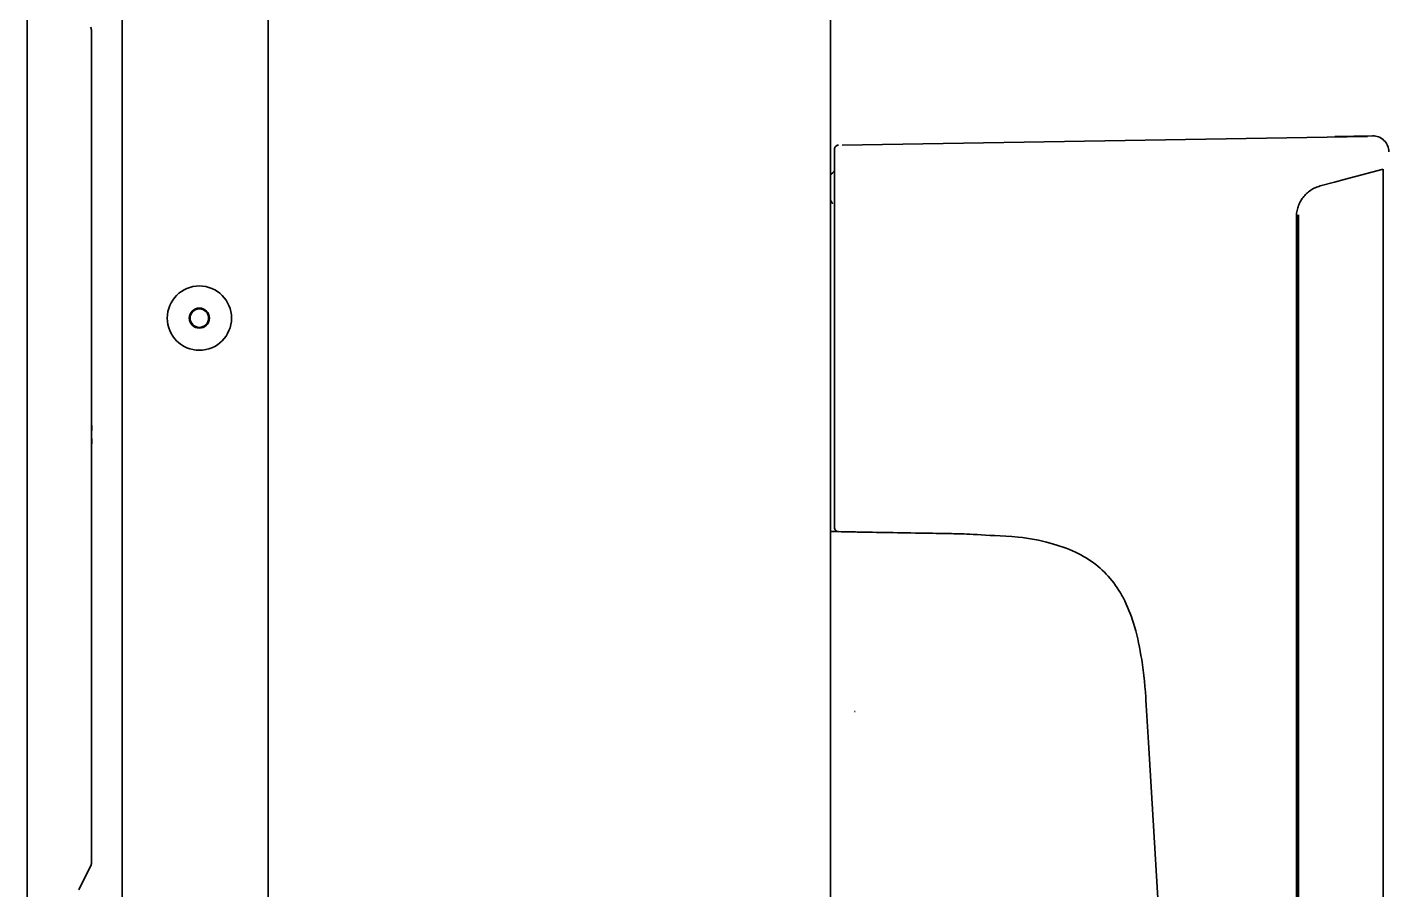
# Model space of a CAD drawing. Header units: inches. Extents: x 786 to 5593, y 691 to 5453.
# Drawn here: x 5423.3 to 5592.8, y 3321.5 to 3428.9 of the extents above; entities that cross this region are included whole.
import ezdxf

# ---------------------------------------------------------------- set-up
doc = ezdxf.new("R2010")
doc.units = ezdxf.units.IN
doc.layers.add('1', color=7, linetype='Continuous', true_color=0xffffff)

msp = doc.modelspace()

# ---------------------------------------------------------------- linework, layer by layer
at = {"layer": '1', "color": 7, "linetype": 'Continuous', "lineweight": 35}
for p, q in [((5453.26, 2811.65), (5453.26, 3926.16)), ((5523.26, 2811.65), (5523.26, 3926.16)), ((5423.26, 2767.25), (5423.26, 3912.86)), ((5435.06, 3881.66), (5435.06, 3221.73)), ((5431.26, 3428.43), (5431.26, 3426.67)), ((5431.26, 3426.67), (5431.26, 3326.67)), ((5590.1, 3415.29), (5524.7, 3414.21)), ((5590.72, 3415.37), (5586.06, 3415.29)), ((5587.19, 3409.91), (5592.05, 3411.22)), ((5592.05, 3235.52), (5592.05, 3411.22)), ((5584.22, 3409.12), (5586.02, 3409.6)), ((5587.19, 3409.91), (5586.02, 3409.6)), ((5581.49, 3405.51), (5581.49, 3241.09)), ((5581.51, 3405.51), (5581.51, 3241.09)), ((5581.26, 3405.25), (5581.26, 3240.78)), ((5523.76, 3388.94), (5523.76, 3392.19)), ((5562.84, 3339.83), (5562.51, 3345.14)), ((5526.32, 3343.7), (5526.26, 3343.7)), ((5568.44, 3248.17), (5562.84, 3339.83)), ((5431.26, 3326.67), (5431.26, 3324.9)), ((5429.68, 3321.51), (5431.15, 3324.46))]:
    msp.add_line(p, q, dxfattribs=at)
for radius in [4, 1.25, 1.15]:
    msp.add_circle((5444.69, 3392.67), radius, dxfattribs=at)
for centre, radius, start, end in [((5430.26, 3428.43), 1, 0, 26.5651), ((5590.76, 3413.37), 2, 0, 91), ((5430.26, 3324.9), 1, 333.4349, 0)]:
    msp.add_arc(centre, radius, start, end, dxfattribs=at)
for points, knots in [([(5523.76, 3413.71), (5523.76, 3413.77), (5523.78, 3413.9), (5523.9, 3414.07), (5524.07, 3414.19), (5524.19, 3414.21), (5524.25, 3414.21)], [0, 0, 0, 0, 0.253123, 0.506246, 0.759369, 1, 1, 1, 1]), ([(5523.99, 3414.13), (5524, 3414.14), (5524.03, 3414.15), (5524.09, 3414.18), (5524.16, 3414.2), (5524.22, 3414.21), (5524.26, 3414.21)], [0, 0, 0, 0, 0.345049, 0.553438, 0.718544, 1, 1, 1, 1]), ([(5523.76, 3392.19), (5523.76, 3392.22), (5523.76, 3392.27), (5523.76, 3392.34), (5523.76, 3392.42), (5523.76, 3392.49), (5523.76, 3392.56), (5523.76, 3392.64), (5523.76, 3392.71), (5523.76, 3392.78), (5523.76, 3392.85), (5523.76, 3392.93), (5523.76, 3393), (5523.76, 3393.07), (5523.76, 3393.14), (5523.76, 3393.21), (5523.76, 3393.28), (5523.76, 3393.35), (5523.76, 3393.42), (5523.76, 3393.49), (5523.76, 3393.56), (5523.76, 3393.63), (5523.76, 3393.7), (5523.76, 3393.77), (5523.76, 3393.83), (5523.76, 3393.9), (5523.76, 3393.97), (5523.76, 3394.03), (5523.76, 3394.1), (5523.76, 3394.17), (5523.76, 3394.23), (5523.76, 3394.3), (5523.76, 3394.36), (5523.76, 3394.43), (5523.76, 3394.49), (5523.76, 3394.56), (5523.76, 3394.62), (5523.76, 3394.69), (5523.76, 3394.75), (5523.76, 3394.81), (5523.76, 3394.87), (5523.76, 3394.94), (5523.76, 3395), (5523.76, 3395.06), (5523.76, 3395.12), (5523.76, 3395.18), (5523.76, 3395.24), (5523.76, 3395.3), (5523.76, 3395.36), (5523.76, 3395.42), (5523.76, 3395.48), (5523.76, 3395.54), (5523.76, 3395.6), (5523.76, 3395.66), (5523.76, 3395.72), (5523.76, 3395.77), (5523.76, 3395.83), (5523.76, 3395.89), (5523.76, 3395.94), (5523.76, 3396), (5523.76, 3396.06), (5523.76, 3396.11), (5523.76, 3396.17), (5523.76, 3396.22), (5523.76, 3396.28), (5523.76, 3396.33), (5523.76, 3396.39), (5523.76, 3396.44), (5523.76, 3396.49), (5523.76, 3396.55), (5523.76, 3396.6), (5523.76, 3396.65), (5523.76, 3396.7), (5523.76, 3396.75), (5523.76, 3396.81), (5523.76, 3396.86), (5523.76, 3396.91), (5523.76, 3396.96), (5523.76, 3397.01), (5523.76, 3397.06), (5523.76, 3397.11), (5523.76, 3397.16), (5523.76, 3397.21), (5523.76, 3397.25), (5523.76, 3397.3), (5523.76, 3397.35), (5523.76, 3397.4), (5523.76, 3397.44), (5523.76, 3397.49), (5523.76, 3397.54), (5523.76, 3397.58), (5523.76, 3397.63), (5523.76, 3397.68), (5523.76, 3397.72), (5523.76, 3397.77), (5523.76, 3397.81), (5523.76, 3397.85), (5523.76, 3397.9), (5523.76, 3397.94), (5523.76, 3397.99), (5523.76, 3398.03), (5523.76, 3398.07), (5523.76, 3398.11), (5523.76, 3398.16), (5523.76, 3398.2), (5523.76, 3398.24), (5523.76, 3398.28), (5523.76, 3398.32), (5523.76, 3398.36), (5523.76, 3398.4), (5523.76, 3398.44), (5523.76, 3398.48), (5523.76, 3398.52), (5523.76, 3398.56), (5523.76, 3398.6), (5523.76, 3398.63), (5523.76, 3398.67), (5523.76, 3398.71), (5523.76, 3398.75), (5523.76, 3398.78), (5523.76, 3398.82), (5523.76, 3398.86), (5523.76, 3398.89), (5523.76, 3398.93), (5523.76, 3398.96), (5523.76, 3399), (5523.76, 3399.03), (5523.76, 3399.07), (5523.76, 3399.1), (5523.76, 3399.13), (5523.76, 3399.17), (5523.76, 3399.2), (5523.76, 3399.23), (5523.76, 3399.27), (5523.76, 3399.3), (5523.76, 3399.33), (5523.76, 3399.36), (5523.76, 3399.39), (5523.76, 3399.42), (5523.76, 3399.46), (5523.76, 3399.49), (5523.76, 3399.52), (5523.76, 3399.55), (5523.76, 3399.57), (5523.76, 3399.6), (5523.76, 3399.63), (5523.76, 3399.66), (5523.76, 3399.69), (5523.76, 3399.72), (5523.76, 3399.74), (5523.76, 3399.77), (5523.76, 3399.8), (5523.76, 3399.83), (5523.76, 3399.85), (5523.76, 3399.88), (5523.76, 3399.9), (5523.76, 3399.93), (5523.76, 3399.95), (5523.76, 3399.98), (5523.76, 3400), (5523.76, 3400.03), (5523.76, 3400.05), (5523.76, 3400.08), (5523.76, 3400.1), (5523.76, 3400.12), (5523.76, 3400.14), (5523.76, 3400.17), (5523.76, 3400.19), (5523.76, 3400.21), (5523.76, 3400.23), (5523.76, 3400.25), (5523.76, 3400.27), (5523.76, 3400.29), (5523.76, 3400.32), (5523.76, 3400.34), (5523.76, 3400.36), (5523.76, 3400.37), (5523.76, 3400.39), (5523.76, 3400.65), (5523.76, 3401.13), (5523.76, 3401.8), (5523.76, 3402.4), (5523.76, 3402.93), (5523.76, 3403.4), (5523.76, 3403.81), (5523.76, 3404.21), (5523.76, 3404.6), (5523.76, 3404.99), (5523.76, 3405.37), (5523.76, 3405.73), (5523.76, 3406.07), (5523.76, 3406.39), (5523.76, 3406.69), (5523.76, 3406.97), (5523.76, 3407.23), (5523.76, 3407.55), (5523.76, 3407.91), (5523.76, 3408.32), (5523.76, 3408.71), (5523.76, 3409.1), (5523.76, 3409.47), (5523.76, 3409.82), (5523.76, 3410.13), (5523.76, 3410.4), (5523.76, 3410.63), (5523.76, 3410.86), (5523.76, 3411.08), (5523.76, 3411.3), (5523.76, 3411.52), (5523.76, 3411.73), (5523.76, 3411.93), (5523.76, 3412.13), (5523.76, 3412.35), (5523.76, 3412.6), (5523.76, 3412.85), (5523.76, 3413.1), (5523.76, 3413.25), (5523.76, 3413.33), (5523.76, 3413.35), (5523.76, 3413.37), (5523.76, 3413.39), (5523.76, 3413.4), (5523.76, 3413.42), (5523.76, 3413.44), (5523.76, 3413.45), (5523.76, 3413.47), (5523.76, 3413.49), (5523.76, 3413.5), (5523.76, 3413.52), (5523.76, 3413.53), (5523.76, 3413.55), (5523.76, 3413.56), (5523.76, 3413.57), (5523.76, 3413.59), (5523.76, 3413.6), (5523.76, 3413.61), (5523.76, 3413.62), (5523.76, 3413.63), (5523.76, 3413.64), (5523.76, 3413.65), (5523.76, 3413.66), (5523.76, 3413.67), (5523.76, 3413.68), (5523.76, 3413.68), (5523.76, 3413.69), (5523.76, 3413.69), (5523.76, 3413.7), (5523.76, 3413.7), (5523.76, 3413.71), (5523.76, 3413.71), (5523.76, 3413.71), (5523.76, 3413.71), (5523.76, 3413.71)], [0, 0, 0, 0, 0.002231, 0.004452, 0.006664, 0.008866, 0.011059, 0.013243, 0.015418, 0.017583, 0.01974, 0.021886, 0.024024, 0.026152, 0.028271, 0.030381, 0.032481, 0.034573, 0.036655, 0.038727, 0.040791, 0.042845, 0.04489, 0.046926, 0.048953, 0.05097, 0.052978, 0.054977, 0.056967, 0.058947, 0.060919, 0.062881, 0.064834, 0.066778, 0.068712, 0.070637, 0.072554, 0.07446, 0.076358, 0.078247, 0.080126, 0.081996, 0.083857, 0.085709, 0.087552, 0.089386, 0.09121, 0.093025, 0.094831, 0.096628, 0.098416, 0.100194, 0.101963, 0.103724, 0.105475, 0.107217, 0.108949, 0.110673, 0.112387, 0.114093, 0.115789, 0.117476, 0.119153, 0.120822, 0.122481, 0.124132, 0.125773, 0.127405, 0.129028, 0.130642, 0.132246, 0.133842, 0.135428, 0.137005, 0.138573, 0.140132, 0.141681, 0.143221, 0.144753, 0.146274, 0.147787, 0.149291, 0.150785, 0.15227, 0.153746, 0.155213, 0.156671, 0.158119, 0.159558, 0.160988, 0.162409, 0.163821, 0.165223, 0.166616, 0.168, 0.169374, 0.17074, 0.172096, 0.173443, 0.174781, 0.176109, 0.177429, 0.178739, 0.18004, 0.181331, 0.182613, 0.183887, 0.18515, 0.186405, 0.187651, 0.188887, 0.190114, 0.191331, 0.19254, 0.193739, 0.194929, 0.19611, 0.197281, 0.198443, 0.199596, 0.20074, 0.201875, 0.203, 0.204116, 0.205223, 0.20632, 0.207408, 0.208488, 0.209557, 0.210618, 0.211669, 0.212711, 0.213744, 0.214768, 0.215782, 0.216787, 0.217783, 0.218769, 0.219747, 0.220715, 0.221674, 0.222623, 0.223563, 0.224495, 0.225416, 0.226329, 0.227232, 0.228127, 0.229011, 0.229887, 0.230753, 0.231611, 0.232459, 0.233297, 0.234127, 0.234947, 0.235758, 0.23656, 0.237352, 0.238135, 0.238909, 0.239674, 0.24043, 0.241176, 0.241913, 0.242641, 0.243359, 0.244069, 0.244769, 0.24546, 0.246142, 0.246814, 0.247477, 0.248131, 0.248776, 0.249411, 0.250038, 0.250655, 0.251263, 0.275223, 0.297239, 0.31731, 0.335451, 0.35169, 0.366041, 0.378509, 0.393601, 0.408191, 0.422266, 0.435818, 0.448837, 0.461317, 0.473254, 0.484643, 0.495483, 0.505772, 0.523934, 0.542027, 0.560075, 0.578102, 0.596118, 0.614129, 0.632141, 0.645139, 0.658368, 0.671821, 0.685487, 0.699354, 0.713425, 0.727704, 0.742195, 0.756903, 0.774799, 0.796006, 0.820536, 0.848409, 0.879653, 0.882608, 0.885592, 0.888604, 0.891645, 0.894714, 0.897811, 0.900937, 0.904092, 0.907275, 0.910486, 0.913726, 0.916994, 0.920291, 0.923616, 0.92697, 0.930352, 0.933762, 0.937201, 0.940668, 0.944164, 0.947688, 0.95124, 0.954821, 0.95843, 0.962068, 0.965734, 0.969428, 0.97315, 0.976901, 0.98068, 0.984488, 0.988323, 0.992187, 0.99608, 1, 1, 1, 1]), ([(5523.76, 3411.03), (5523.68, 3410.95), (5523.6, 3410.85), (5523.44, 3410.66), (5523.35, 3410.56), (5523.26, 3410.46)], [0, 0, 0, 0, 0.5, 0.5, 1, 1, 1, 1]), ([(5523.76, 3366.99), (5523.76, 3366.59), (5523.76, 3367.06), (5523.76, 3367.14), (5523.76, 3367.26), (5523.76, 3367.39), (5523.76, 3367.54), (5523.76, 3367.71), (5523.76, 3367.9), (5523.76, 3368.11), (5523.76, 3368.38), (5523.76, 3368.72), (5523.76, 3369.12), (5523.76, 3369.53), (5523.76, 3369.96), (5523.76, 3370.36), (5523.76, 3370.73), (5523.76, 3371.08), (5523.76, 3371.42), (5523.76, 3371.76), (5523.76, 3372.1), (5523.76, 3372.44), (5523.76, 3372.78), (5523.76, 3373.27), (5523.76, 3373.93), (5523.76, 3374.76), (5523.76, 3375.59), (5523.76, 3376.38), (5523.76, 3377.14), (5523.76, 3377.82), (5523.76, 3378.44), (5523.76, 3378.99), (5523.76, 3379.46), (5523.76, 3379.86), (5523.76, 3380.3), (5523.76, 3380.84), (5523.76, 3381.53), (5523.76, 3382.22), (5523.76, 3382.88), (5523.76, 3383.45), (5523.76, 3383.95), (5523.76, 3384.42), (5523.76, 3384.9), (5523.76, 3385.42), (5523.76, 3386.01), (5523.76, 3386.55), (5523.76, 3387.01), (5523.76, 3387.35), (5523.76, 3387.67), (5523.76, 3387.96), (5523.76, 3388.22), (5523.76, 3388.44), (5523.76, 3388.64), (5523.76, 3388.8), (5523.76, 3388.9), (5523.76, 3388.94), (5523.76, 3388.94), (5523.76, 3388.94), (5523.76, 3388.94), (5523.76, 3395.63), (5523.76, 3402.32), (5523.76, 3409.02)], [0, 0, 0, 0, 0.008528, 0.023671, 0.039558, 0.056192, 0.073567, 0.091674, 0.110498, 0.130019, 0.150213, 0.180483, 0.209545, 0.237452, 0.264247, 0.289964, 0.309205, 0.327931, 0.346124, 0.36377, 0.380858, 0.397386, 0.413354, 0.42876, 0.465745, 0.501193, 0.535171, 0.567658, 0.596376, 0.622197, 0.645117, 0.665138, 0.682276, 0.696542, 0.707942, 0.729414, 0.75316, 0.779204, 0.800858, 0.820141, 0.837031, 0.851511, 0.867036, 0.884438, 0.903717, 0.924882, 0.937284, 0.948672, 0.959048, 0.968413, 0.976764, 0.9841, 0.99042, 0.99572, 1, 1, 1, 1.000001, 1.000001, 1.000001, 1.653754, 1.653754, 1.653754, 1.653754]), ([(5581.26, 3405.25), (5581.26, 3405.47), (5581.28, 3405.69), (5581.35, 3406.12), (5581.4, 3406.33), (5581.54, 3406.75), (5581.63, 3406.95), (5581.83, 3407.33), (5581.95, 3407.52), (5582.22, 3407.86), (5582.37, 3408.02), (5582.68, 3408.32), (5582.86, 3408.46), (5583.22, 3408.7), (5583.41, 3408.81), (5583.81, 3408.99), (5584.01, 3409.06), (5584.22, 3409.12)], [0, 0, 0, 0, 0.125, 0.125, 0.25, 0.25, 0.375, 0.375, 0.5, 0.5, 0.625, 0.625, 0.75, 0.75, 0.875, 0.875, 1, 1, 1, 1]), ([(5431.3, 3379.17), (5431.29, 3379.23), (5431.28, 3379.31), (5431.27, 3379.38), (5431.27, 3379.39)], [0, 0, 0, 0, 0.875944, 1, 1, 1, 1]), ([(5431.27, 3376.93), (5431.27, 3376.95), (5431.28, 3377.03), (5431.29, 3377.1), (5431.3, 3377.17)], [0, 0, 0, 0, 0.189627, 1, 1, 1, 1]), ([(5524.25, 3366.09), (5524.19, 3366.09), (5524.13, 3366.1), (5524.01, 3366.15), (5523.95, 3366.19), (5523.86, 3366.29), (5523.82, 3366.35), (5523.77, 3366.47), (5523.76, 3366.53), (5523.76, 3366.74)], [0, 0, 0, 0, 0.25, 0.25, 0.5, 0.5, 0.75, 0.75, 1, 1, 1, 1]), ([(5523.26, 3366.11), (5523.61, 3366.1), (5523.94, 3366.09), (5524.25, 3366.09), (5525.16, 3366.07), (5525.86, 3366.06), (5526.36, 3366.05), (5526.96, 3366.04), (5527.67, 3366.03), (5528.47, 3366.01), (5529.83, 3365.99), (5531.23, 3365.97), (5532.69, 3365.94), (5534.29, 3365.91), (5535.7, 3365.89), (5536.89, 3365.87), (5537.16, 3365.86), (5537.51, 3365.86), (5537.93, 3365.85), (5538.48, 3365.84), (5538.83, 3365.83), (5538.97, 3365.83), (5539.79, 3365.82), (5542.34, 3365.68), (5546.63, 3365.42)], [-0.042318, -0.042318, -0.042318, -0.042318, 0, 0, 0, 0.125, 0.125, 0.125, 0.25, 0.25, 0.25, 0.5, 0.5, 0.5, 0.75, 0.75, 0.75, 0.8125, 0.8125, 0.8125, 0.875, 0.875, 0.875, 1, 1, 1, 1]), ([(5562.53, 3344.81), (5562.47, 3346.61), (5562.13, 3349.78), (5561.28, 3354.05), (5560.05, 3357.38), (5558.42, 3360.03), (5556.33, 3362.1), (5553.7, 3363.68), (5550.41, 3364.81), (5548, 3365.28), (5546.63, 3365.42)], [0, 0, 0, 0, 0.184439, 0.328312, 0.445898, 0.548172, 0.644965, 0.745867, 0.860639, 1, 1, 1, 1])]:
    msp.add_open_spline(points, degree=3, knots=knots, dxfattribs=at)
for points, degree in [([(5523.27, 3407.36), (5523.4, 3407.14), (5523.52, 3406.93)], 2), ([(5431.3, 3378.67), (5431.3, 3378.69), (5431.3, 3378.74), (5431.31, 3378.81), (5431.31, 3378.88), (5431.31, 3378.95), (5431.31, 3379.02), (5431.3, 3379.1), (5431.3, 3379.14), (5431.3, 3379.17)], 3), ([(5431.3, 3377.17), (5431.3, 3377.2), (5431.3, 3377.25), (5431.31, 3377.32), (5431.31, 3377.39), (5431.31, 3377.46), (5431.31, 3377.53), (5431.3, 3377.6), (5431.3, 3377.65), (5431.3, 3377.67)], 3)]:
    msp.add_open_spline(points, degree=degree, dxfattribs=at)

doc.saveas('drawing.dxf')
